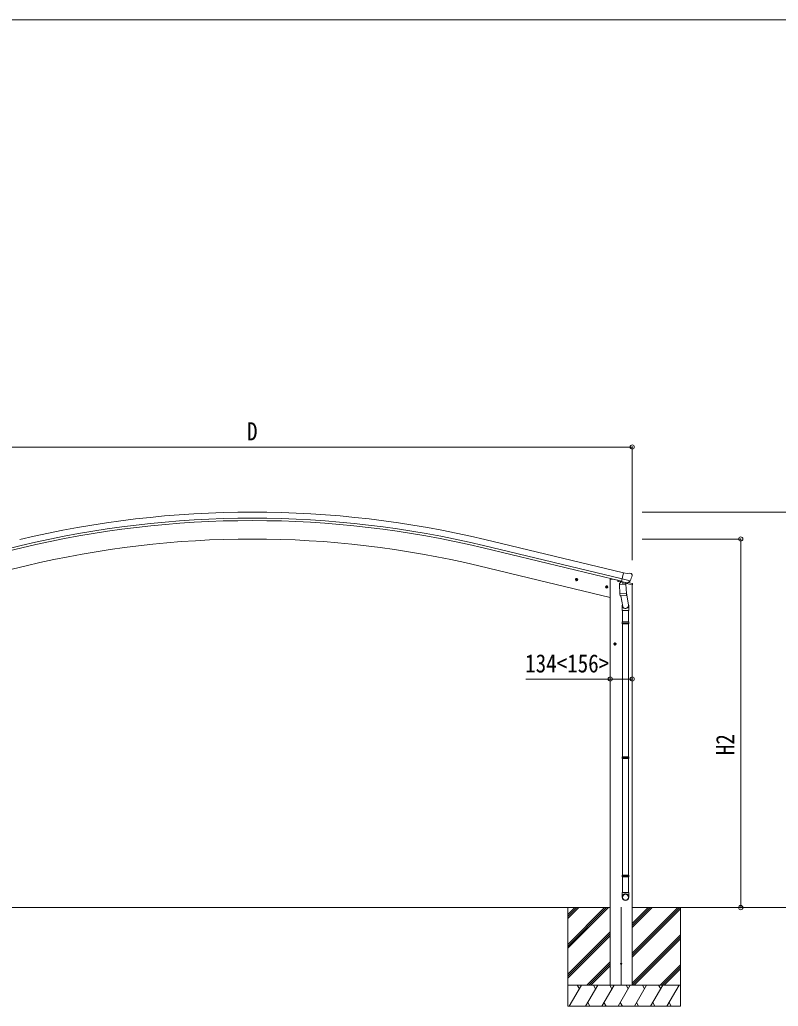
# Model space of a CAD drawing. Units: millimetres at full size, sheet at 1:30; details may follow other scales. Extents: x -8385 to 8479, y -5853 to 5787.
# Drawn here: x -5353 to 31, y -1210 to 5787 of the extents above; entities that cross this region are included whole.
import ezdxf
from ezdxf.enums import TextEntityAlignment as Align

# ---------------------------------------------------------------- set-up
doc = ezdxf.new("R2010")
doc.units = ezdxf.units.MM
doc.header["$LTSCALE"] = 30
doc.header["$PDMODE"] = 32
doc.header["$PDSIZE"] = 30
for name, color, linetype, lineweight in [('0-0_0', 7, 'Continuous', 9), ('0-1_本体', 4, 'Continuous', 9), ('0-2_部品', 7, 'Continuous', 9), ('0-8_PARTS2', 2, 'Continuous', 9), ('0-A_寸法', 6, 'Continuous', 9), ('F-0_240', 7, 'Continuous', 9)]:
    doc.layers.add(name, color=color, linetype=linetype, lineweight=lineweight)
doc.styles.add('ＭＳ ゴシック', font='')
doc.styles.get('ＭＳ ゴシック').set_extended_font_data('MS Gothic')

msp = doc.modelspace()

# ---------------------------------------------------------------- linework, layer by layer
at = {"layer": '0-0_0'}
for p, q in [((-6241.18, -510.38), (-1162.03, -510.38)), ((-1462.31, -510.38), (-1462.31, -1210.38)), ((-1462.31, -771.11), (-1201.58, -510.38)), ((-1462.31, -785.25), (-1187.43, -510.38)), ((-1462.31, -799.39), (-1173.29, -510.38)), ((-1462.31, -587.26), (-1385.42, -510.38)), ((-1462.31, -573.12), (-1399.57, -510.38)), ((-1462.31, -558.98), (-1413.7, -510.38)), ((-1005.53, -510.38), (-574.14, -510.38)), ((-1005.53, -834.83), (-681.08, -510.38)), ((-1005.53, -848.97), (-666.93, -510.38)), ((-1005.53, -650.98), (-864.92, -510.38)), ((-1005.53, -636.84), (-879.07, -510.38)), ((-1005.53, -622.7), (-893.21, -510.38)), ((-1005.53, -863.11), (-662.31, -519.9)), ((-662.31, -510.38), (-662.31, -1210.38)), ((-1462.31, -983.24), (-1161.53, -682.46)), ((-1462.31, -997.38), (-1161.53, -696.6)), ((-1462.31, -1011.53), (-1161.53, -710.74)), ((-1005.53, -1046.96), (-662.31, -703.74)), ((-1004.81, -1060.38), (-662.31, -717.88)), ((-990.66, -1060.38), (-662.31, -732.03)), ((-1327.32, -1060.38), (-1161.53, -894.59)), ((-1313.17, -1060.38), (-1161.53, -908.73)), ((-1299.03, -1060.38), (-1161.53, -922.88)), ((-806.82, -1060.38), (-662.31, -915.87)), ((-792.67, -1060.38), (-662.31, -930.02)), ((-778.53, -1060.38), (-662.31, -944.16)), ((-662.31, -1060.38), (-1462.31, -1060.38)), ((-1452.02, -1210.38), (-1365.41, -1060.38)), ((-1380.42, -1086.36), (-1395.42, -1060.38)), ((-1336.55, -1210.38), (-1249.94, -1060.38)), ((-1264.95, -1086.36), (-1279.95, -1060.38)), ((-1221.08, -1210.38), (-1134.47, -1060.38)), ((-1149.48, -1086.36), (-1164.48, -1060.38)), ((-1129.31, -1060.38), (-995.31, -1060.38)), ((-1105.61, -1210.38), (-1019, -1060.38)), ((-1034.01, -1086.36), (-1049.01, -1060.38)), ((-990.14, -1210.38), (-903.53, -1060.38)), ((-918.53, -1086.36), (-933.54, -1060.38)), ((-874.67, -1210.38), (-788.06, -1060.38)), ((-818.06, -1060.38), (-803.06, -1086.36)), ((-759.2, -1210.38), (-672.59, -1060.38)), ((-1321.55, -1184.4), (-1306.55, -1210.38)), ((-1206.08, -1184.4), (-1191.08, -1210.38)), ((-1090.61, -1184.4), (-1075.61, -1210.38)), ((-975.14, -1184.4), (-960.14, -1210.38)), ((-859.67, -1184.4), (-844.67, -1210.38)), ((-744.2, -1184.4), (-729.2, -1210.38)), ((-1462.31, -1210.38), (-662.31, -1210.38))]:
    msp.add_line(p, q, dxfattribs=at)
at = {"layer": '0-1_本体'}
for p, q in [((-2050.44, 2099.4), (-1067.2, 1863.34)), ((-5342.68, 2057.42), (-6325.93, 1821.37)), ((-5338.75, 2041.06), (-6322, 1805.02)), ((-2064.45, 2041.06), (-1081.2, 1805)), ((-2060.52, 2057.42), (-1077.27, 1821.37)), ((-5730.97, 1812.17), (-5308.17, 1913.68)), ((-1672.23, 1812.17), (-2095.03, 1913.68)), ((-1161.53, 1689.56), (-1672.23, 1812.17)), ((-1161.53, 1819), (-1141.53, 1819)), ((-1161.53, -1060.38), (-1161.53, 1819)), ((-1141.03, 1819), (-1107.75, 1811.01)), ((-1005.53, -1060.38), (-1005.53, 1779.86))]:
    msp.add_line(p, q, dxfattribs=at)
for radius in [7073, 7029.83, 7013, 6882]:
    msp.add_arc((-3701.6, -4778.17), radius, 76.5, 103.5, dxfattribs=at)
at = {"layer": '0-2_部品'}
for p, q in [((-1402.35, 1822.97), (-1407.52, 1817.52)), ((-1402.55, 1806.05), (-1397.88, 1825.49)), ((-1395.05, 1821.22), (-1402.35, 1822.97)), ((-1392.92, 1814.02), (-1395.05, 1821.22)), ((-1019.87, 1807.13), (-1077.38, 1820.94)), ((-1040.87, 1858.75), (-1066.81, 1864.98)), ((-1040.87, 1858.75), (-1027.61, 1861.45)), ((-1013.13, 1858.26), (-1026.32, 1861.43)), ((-1010.04, 1856.01), (-1006.18, 1849.72)), ((-1005.82, 1847.44), (-1006.09, 1846.29)), ((-1409.94, 1818.11), (-1390.49, 1813.44)), ((-1398.09, 1808.57), (-1392.92, 1814.02)), ((-1196.02, 1766.75), (-1176.57, 1762.08)), ((-1188.43, 1771.61), (-1193.59, 1766.16)), ((-1188.63, 1754.69), (-1183.96, 1774.14)), ((-1181.13, 1769.86), (-1188.43, 1771.61)), ((-1184.16, 1757.22), (-1179, 1762.66)), ((-1179, 1762.66), (-1181.13, 1769.86)), ((-1108.25, 1811.49), (-1108.25, 1808.34)), ((-1086.21, 1799.11), (-1104.42, 1803.48)), ((-1096.95, 1781.58), (-1051.26, 1784.77)), ((-1092.27, 1714.74), (-1096.95, 1781.58)), ((-1082.53, 1803.34), (-1095.84, 1788.03)), ((-1095.84, 1788.03), (-1095.4, 1781.68)), ((-1081.59, 1803.41), (-1082.53, 1803.34)), ((-1078.5, 1800.94), (-1080.03, 1801.3)), ((-1041.8, 1792.13), (-1078.5, 1800.94)), ((-1072.55, 1799.11), (-1071.53, 1784.51)), ((-1044.34, 1790.12), (-1070.16, 1783.68)), ((-1053.03, 1787.95), (-1052.8, 1784.66)), ((-1051.26, 1784.77), (-1046.58, 1717.93)), ((-1039.43, 1791.65), (-1046.95, 1793.46)), ((-1003.7, 1779.3), (-1046.51, 1789.58)), ((-1043.64, 1791.9), (-1043.59, 1791.16)), ((-1040.27, 1791.76), (-1041.8, 1792.13)), ((-1036.72, 1792.22), (-1020.35, 1806.71)), ((-1032.94, 1795.57), (-1006, 1789.11)), ((-1003.7, 1786.19), (-1003.7, 1779.3)), ((-1092.27, 1714.74), (-1046.58, 1717.93)), ((-1092.26, 1714.74), (-1091.37, 1702.04)), ((-1047.57, 1703.33), (-1089.27, 1700.41)), ((-1085.73, 1700.66), (-1073.11, 1625.86)), ((-1046.94, 1723.05), (-1032.4, 1635.19)), ((-1045.73, 1705.47), (-1046.6, 1717.93)), ((-1046.12, 1704.11), (-1046.12, 1704.11)), ((-1076.25, 1632.68), (-1076.25, 1598.03)), ((-1030.25, 1598.03), (-1030.25, 1632.38)), ((-1076.25, 1598.03), (-1030.25, 1598.03)), ((-1074.25, 1598.03), (-1074.25, 1515.37)), ((-1032.25, 1598.03), (-1032.25, 1515.37)), ((-1076.25, 1513.37), (-1075.25, 1515.37)), ((-1076.25, 1513.37), (-1030.25, 1513.37)), ((-1076.25, 1513.37), (-1076.25, 1505.37)), ((-1076.25, 1505.37), (-1030.25, 1505.37)), ((-1076.25, 1505.37), (-1075.25, 1503.37)), ((-1075.25, 1515.37), (-1031.25, 1515.37)), ((-1075.25, 1503.37), (-1031.25, 1503.37)), ((-1074.25, 1503.37), (-1074.25, 559.18)), ((-1032.25, 1503.37), (-1032.25, 559.18)), ((-1030.25, 1513.37), (-1031.25, 1515.37)), ((-1137.76, 1359.5), (-1117.76, 1359.5)), ((-1131.51, 1366), (-1135.27, 1359.5)), ((-1124.01, 1366), (-1131.51, 1366)), ((-1127.76, 1349.5), (-1127.76, 1369.5)), ((-1120.26, 1359.5), (-1124.01, 1366)), ((-1124.01, 1353), (-1120.26, 1359.5)), ((-1076.25, 557.18), (-1075.25, 559.18)), ((-1076.25, 557.18), (-1030.25, 557.18)), ((-1076.25, 557.18), (-1076.25, 549.18)), ((-1076.25, 549.18), (-1030.25, 549.18)), ((-1076.25, 549.18), (-1075.25, 547.18)), ((-1075.25, 559.18), (-1031.25, 559.18)), ((-1075.25, 547.18), (-1031.25, 547.18)), ((-1074.25, 547.18), (-1074.25, -281.01)), ((-1032.25, 547.18), (-1032.25, -281.01)), ((-1030.25, 557.18), (-1031.25, 559.18)), ((-1076.25, -283.01), (-1075.25, -281.01)), ((-1076.25, -283.01), (-1030.25, -283.01)), ((-1076.25, -283.01), (-1076.25, -291.01)), ((-1076.25, -291.01), (-1030.25, -291.01)), ((-1076.25, -291.01), (-1075.25, -293.01)), ((-1075.25, -281.01), (-1031.25, -281.01)), ((-1075.25, -293.01), (-1031.25, -293.01)), ((-1074.25, -293.01), (-1074.25, -403.01)), ((-1032.25, -293.01), (-1032.25, -403.01)), ((-1030.25, -283.01), (-1031.25, -281.01)), ((-1076.25, -437.15), (-1076.25, -403.01)), ((-1076.25, -403.01), (-1030.25, -403.01)), ((-1030.25, -437.15), (-1030.25, -403.01))]:
    msp.add_line(p, q, dxfattribs=at)
for points in [[(-1072.23, 1799.53), (-1081.96, 1801.86), (-1066.81, 1864.98)], [(-1407.52, 1817.52), (-1405.38, 1810.33), (-1398.09, 1808.57)], [(-1193.59, 1766.16), (-1191.46, 1758.97), (-1184.16, 1757.22)], [(-1072.23, 1799.53), (-1072, 1799.38), (-1047.23, 1793.43), (-1046.95, 1793.46)], [(-1019.6, 1807.71), (-1020.19, 1806.86), (-1020.35, 1806.71)], [(-1030.25, 1513.37), (-1030.25, 1505.37), (-1031.25, 1503.37)], [(-1135.27, 1359.5), (-1131.51, 1353), (-1124.01, 1353)], [(-1030.25, 557.18), (-1030.25, 549.18), (-1031.25, 547.18)], [(-1030.25, -283.01), (-1030.25, -291.01), (-1031.25, -293.01)]]:
    msp.add_lwpolyline(points, dxfattribs=at)
for centre, radius in [((-1400.22, 1815.77), 8.5), ((-1400.22, 1815.77), 7.7), ((-1400.22, 1815.77), 6.5), ((-1186.3, 1764.41), 8.5), ((-1186.3, 1764.41), 7.7), ((-1186.3, 1764.41), 6.5), ((-1127.76, 1359.5), 8.5), ((-1127.76, 1359.5), 7.7), ((-1127.76, 1359.5), 6.5)]:
    msp.add_circle(centre, radius, dxfattribs=at)
at = {"layer": '0-2_部品', "color": 4}
msp.add_circle((-1084.03, -910.38), 4.5, dxfattribs=at)
at = {"layer": '0-2_部品'}
for centre, radius, start, end in [((-1027.02, 1858.51), 3, 76.5, 101.5), ((-1202.9, 1893.54), 202.4, 334.90875, 346.5), ((-1014.3, 1853.4), 5, 31.5, 76.5), ((-1103.25, 1808.34), 5, 180, 256.5), ((-1079.92, 1801.79), 0.5, 221.23754, 256.5), ((-1073.15, 1799.03), 0.604, 7.79405, 79.40158), ((-1070.51, 1784.65), 1.03, 188.03431, 289.96103), ((-1044.58, 1791.09), 1, 284, 4), ((-1043.14, 1791.93), 0.5, 76.5, 184), ((-1040.15, 1792.24), 0.5, 256.5, 291.76246), ((-1006.7, 1786.19), 3, 0, 76.5), ((-1089.41, 1702.41), 2, 190.53157, 274), ((-1047.71, 1705.32), 2, 274, 322.59038), ((-1047.67, 1705.29), 1.95, 322.52234, 4.95983), ((-1060.25, 1632.38), 30, 0, 2.54858)]:
    msp.add_arc(centre, radius, start, end, dxfattribs=at)
for centre, major_axis, ratio, start_param, end_param in [((-1008.74, 1848.15), (1.57, -2.57), 0.99628, 0.7835347, 1.5707963), ((-1038.74, 1794.58), (0.73, -2.92), 0.997631, 5.8041905, 5.8929484), ((-1038.77, 1794.7), (-2.63, 3.16), 0.650902, 2.1145521, 2.1873627), ((-1038.71, 1794.48), (0.73, -2.92), 0.997631, 5.965759, 6.7621801), ((-1053.25, 1632.68), (-23, 0), 0.996195, 6.0000678, 10.0103449), ((-1053.25, 1632.68), (-21, 0), 0.996195, 0.3319459, 3.3482706), ((-1053.25, -435.41), (23, 0), 0.996195, 6.2831853, 9.424778), ((-1053.25, -437.15), (23, 0), 0.996195, 6.2831853, 9.424778), ((-1053.25, -437.15), (0, -23.43), 0.981806, 4.712389, 7.8539816)]:
    msp.add_ellipse(centre, major_axis=major_axis, ratio=ratio, start_param=start_param, end_param=end_param, dxfattribs=at)
msp.add_ellipse((-1053.25, -437.15), major_axis=(-21, 0), ratio=0.996195, dxfattribs=at)
at = {"layer": '0-8_PARTS2'}
msp.add_line((-1084.03, -507.88), (-1084.03, -1062.88), dxfattribs=at)
at = {"layer": '0-A_寸法'}
for p, q in [((-6397.68, 2756.52), (-1005.66, 2756.52)), ((-1005.66, 2756.52), (-1005.66, 1954.18)), ((370.92, 2294.83), (-935.51, 2294.83)), ((-235.06, 2103.83), (-935.51, 2103.83)), ((-235.06, -510.38), (-235.06, 2103.83)), ((-1761.53, 1110.87), (-1161.53, 1110.87)), ((-1161.53, 1110.87), (-1005.53, 1110.87)), ((-235.06, -510.38), (-629.3, -510.38)), ((370.92, -510.38), (-235.06, -510.38))]:
    msp.add_line(p, q, dxfattribs=at)
for p in [(-1005.66, 2756.52), (-235.06, 2103.83), (-1161.53, 1110.87), (-1005.53, 1110.87), (-235.06, -510.38)]:
    msp.add_point(p, dxfattribs=at)
at = {"layer": 'F-0_240', "color": 5}
msp.add_line((-8385.45, 5787.34), (8054.55, 5787.34), dxfattribs=at)

# ---------------------------------------------------------------- texts
at = {"layer": '0-A_寸法', "color": 7, "style": 'ＭＳ ゴシック', "width": 0.85}
for s, p in [('D', (-3739.67, 2764.52)), ('134<156>', (-1765.53, 1118.87))]:
    msp.add_text(s, height=129, dxfattribs=at).set_placement(p, align=Align.BOTTOM_LEFT)
msp.add_text('H2', height=129, rotation=90, dxfattribs=at).set_placement((-243.06, 570.72), align=Align.BOTTOM_LEFT)

doc.saveas('drawing.dxf')
